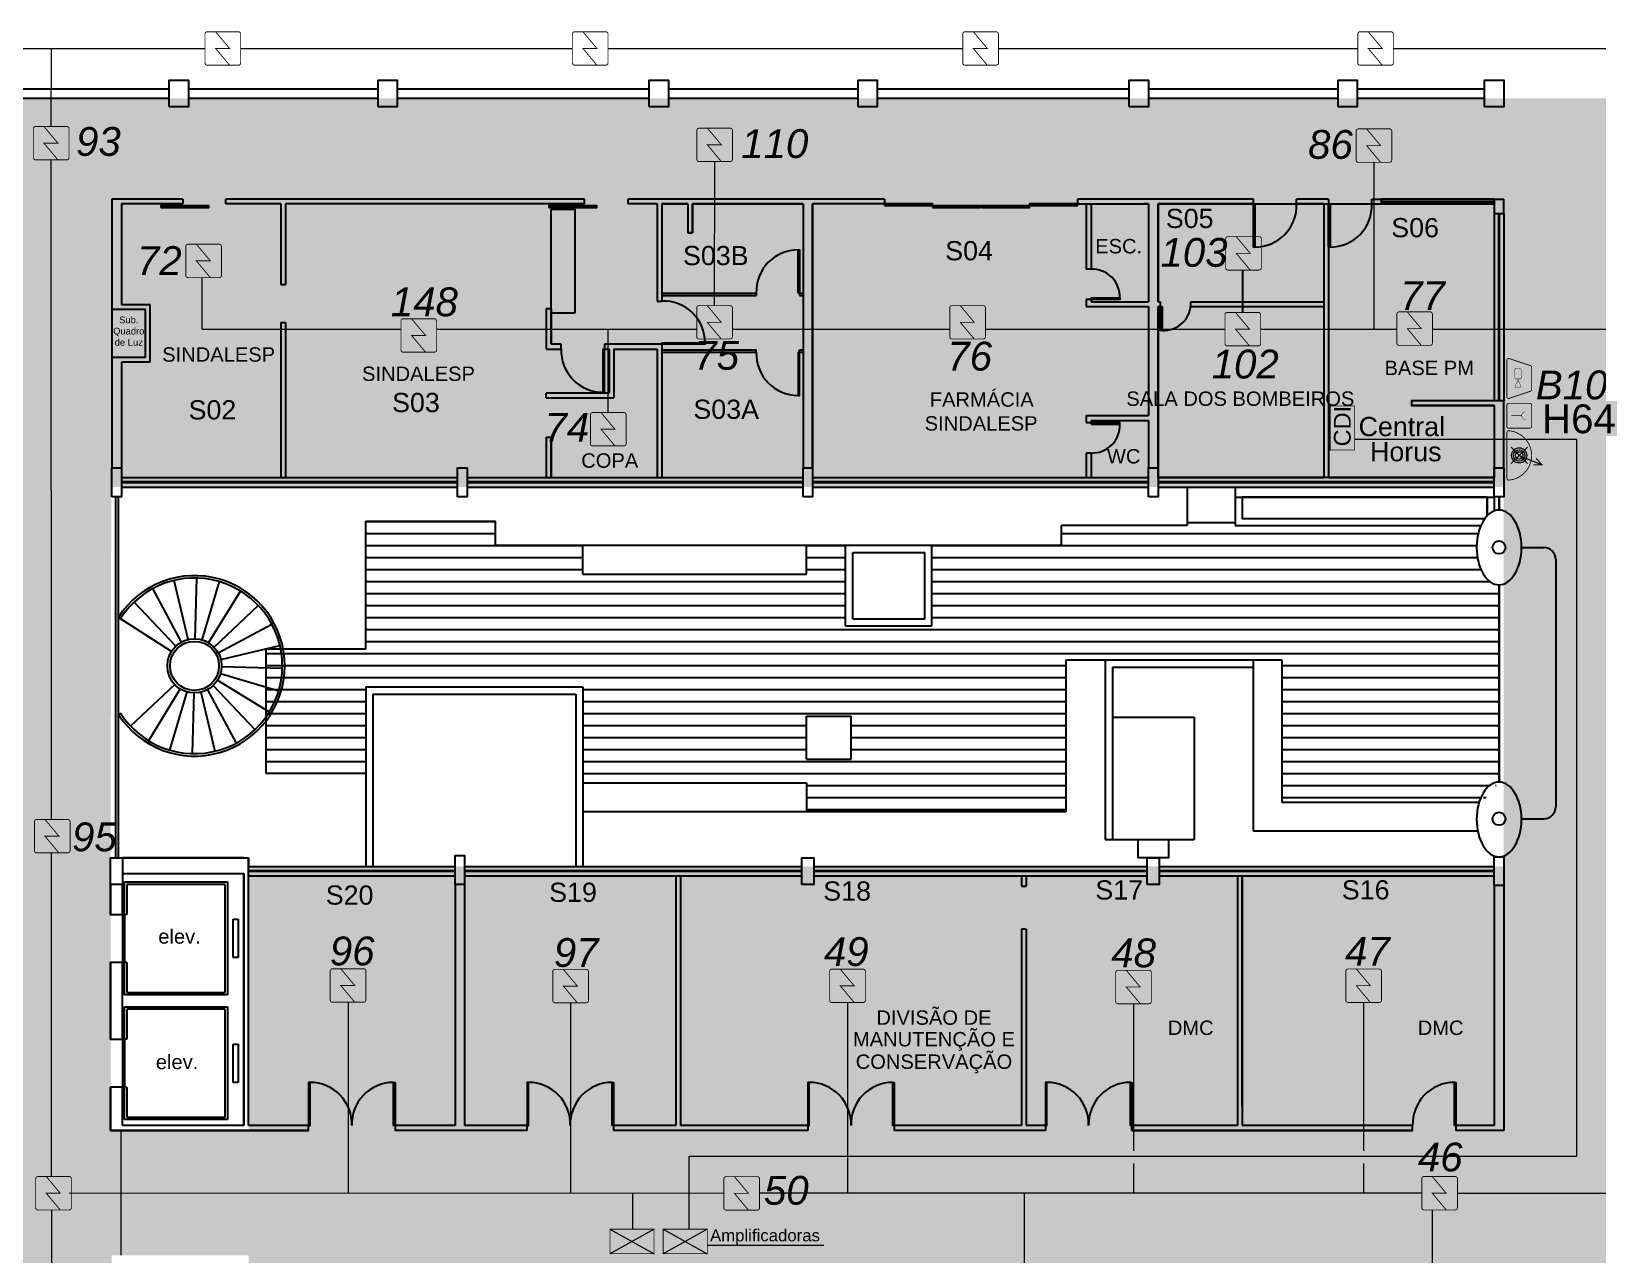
# Model space of a CAD drawing. Header units: metres. Extents: x -331 to 2982, y 362 to 2539.
# Drawn here: x 771.33 to 803.97, y 518.77 to 544.25 of the extents above; entities that cross this region are included whole.
import ezdxf
from ezdxf.enums import TextEntityAlignment as Align

# ---------------------------------------------------------------- set-up
doc = ezdxf.new("R2010")
doc.units = ezdxf.units.M
doc.layers.get('0').update_dxf_attribs({"color": 251})
doc.layers.add('_corredores', color=251, linetype='Continuous', plot=False)
doc.layers.add('_salas', color=251, linetype='Continuous', plot=False)
for name, color, linetype in [('ALV', 251, 'Continuous'), ('CX', 251, 'Continuous'), ('DET. FUMAÇA', 1, 'Continuous'), ('Div', 251, 'Continuous'), ('Est', 251, 'Continuous'), ('Mob', 251, 'Continuous'), ('Pis', 251, 'Continuous'), ('SALAS NOVAS', 7, 'Continuous'), ('Texto_Salas', 251, 'Continuous'), ('vid', 251, 'Continuous'), ('vis', 251, 'Continuous')]:
    doc.layers.add(name, color=color, linetype=linetype)
doc.styles.add('DESTAQUE', font='arial.ttf', dxfattribs={"height": 0.4})
doc.styles.get("Standard").update_dxf_attribs({"font": 'arial.ttf', "height": 0.3})
doc.styles.add('X3G_ENTITY_141689E4', font='arial.ttf', dxfattribs={"height": 0.25})
doc.styles.add('X3G_ENTITY_142288AC', font='arial.ttf', dxfattribs={"height": 0.6})

# ---------------------------------------------------------------- blocks, each defined once
blk = doc.blocks.new('Detector de fumaça')
at = {"layer": 'DET. FUMAÇA', "linetype": 'Continuous', "lineweight": 15, "const_width": 0.0187}
blk.add_lwpolyline([(774.599, 539.816), (775.249, 539.816, -0.414214), (775.296, 539.769), (775.296, 539.167, -0.414214), (775.249, 539.12), (774.599, 539.12, -0.414214), (774.553, 539.167), (774.553, 539.769, -0.414214)], format="xyb", close=True, dxfattribs=at)
blk.add_lwpolyline([(774.773, 539.816), (775.064, 539.468), (774.773, 539.468), (775.064, 539.12)], dxfattribs=at)
blk = doc.blocks.new('WEW')
at = {"color": 1, "lineweight": 0, "true_color": 0xe60000}
for p, q in [((1781.244, 994.005), (1781.439, 994.482)), ((1781.439, 994.482), (1781.308, 994.36)), ((1781.439, 994.482), (1781.447, 994.302)), ((1781.075, 994.175), (1781.413, 993.836)), ((1781.413, 994.175), (1781.075, 993.836))]:
    blk.add_line(p, q, dxfattribs=at)
at = {"color": 1, "true_color": 0xe60000, "const_width": 0.0172}
for points in [[(1779.259, 993.747), (1780.023, 993.747, 0.511918), (1780.056, 993.793), (1779.907, 994.24, 0.322823), (1779.874, 994.263), (1779.408, 994.263, 0.322823), (1779.375, 994.24), (1779.226, 993.793, 0.511918)], [(1780.193, 994.263), (1780.641, 994.263, -0.414214), (1780.675, 994.229), (1780.675, 993.782, -0.414214), (1780.641, 993.747), (1780.193, 993.747, -0.414214), (1780.159, 993.782), (1780.159, 994.229, -0.414214)], [(1780.764, 993.748), (1781.724, 993.748, 0.435311), (1781.759, 993.784, 0.930949), (1780.73, 993.784, 0.435311)]]:
    blk.add_lwpolyline(points, format="xyb", close=True, dxfattribs=at)
at = {"color": 1, "true_color": 0xe60000, "const_width": 0.0086}
for points in [[(1779.463, 994.06), (1779.617, 994.06), (1779.652, 994.026), (1779.652, 993.936), (1779.617, 993.902), (1779.463, 993.902), (1779.428, 993.936), (1779.428, 994.026)], [(1779.832, 993.936), (1779.832, 994.026), (1779.802, 994.044), (1779.679, 993.981), (1779.802, 993.918)]]:
    blk.add_lwpolyline(points, close=True, dxfattribs=at)
for points in [[(1780.336, 994.135), (1780.338, 994.117), (1780.344, 994.099), (1780.351, 994.088), (1780.365, 994.073), (1780.373, 994.067), (1780.386, 994.06), (1780.397, 994.057), (1780.413, 994.055), (1780.421, 994.055), (1780.431, 994.056), (1780.45, 994.062), (1780.464, 994.07), (1780.477, 994.082), (1780.488, 994.096), (1780.494, 994.11), (1780.497, 994.122), (1780.498, 994.13), (1780.498, 994.136)], [(1780.417, 993.837), (1780.417, 994.055)]]:
    blk.add_lwpolyline(points, dxfattribs=at)
at = {"color": 1, "lineweight": 0, "true_color": 0xe60000}
for radius in [0.158, 0.119, 0.0774]:
    blk.add_circle((1781.244, 994.005), radius, dxfattribs=at)

msp = doc.modelspace()

# ---------------------------------------------------------------- hatches: boundary and pattern name
at = {"layer": '_corredores', "transparency": 33554508}
h = msp.add_hatch(color=256, dxfattribs=at)
h.dxf.hatch_style = 1
h.paths.add_polyline_path([(854.159, 542.856), (842.384, 542.856), (842.384, 540.756), (852.409, 540.756), (852.409, 521.406), (848.359, 521.406), (847.259, 526.931), (845.259, 526.931), (845.259, 521.356), (809.009, 521.356), (809.009, 540.756), (822.22, 540.756), (822.22, 542.856), (770.404, 542.856), (768.809, 542.931), (768.809, 540.556), (770.504, 540.556), (770.504, 526.646), (768.274, 526.646), (768.274, 525.646), (769.399, 525.646), (769.399, 519.846), (768.274, 519.846), (768.274, 518.756), (770.509, 518.756), (770.509, 518.556), (770.509, 510.381), (770.509, 504.956), (767.991, 504.956), (767.991, 502.406), (768.091, 502.406), (768.091, 502.256), (760.804, 502.256), (760.804, 518.556), (759.004, 518.556), (759.004, 502.343), (756.304, 502.343), (756.304, 502.526), (754.454, 502.526), (754.454, 499.256), (756.554, 499.256), (756.554, 499.756), (801.957, 499.756), (801.957, 494.706), (802.257, 494.706), (802.257, 494.056), (801.957, 494.056), (801.957, 489.034), (797.559, 489.034), (797.559, 485.931), (798.959, 485.931), (798.959, 486.531), (802.034, 486.531), (802.034, 486.306), (803.983, 486.306), (803.983, 494.656), (816.416, 494.656), (816.416, 491.706), (814.609, 491.706), (814.609, 489.906), (818.009, 489.906), (818.009, 491.706), (824.559, 491.706), (824.559, 492.606), (823.409, 492.606), (823.409, 499.956), (842.959, 499.956), (842.959, 498.656), (844.912, 498.656), (844.912, 499.956), (852.509, 499.956), (852.509, 494.406), (854.159, 494.406)])
h.paths.add_polyline_path([(809.009, 518.756), (842.959, 518.756), (842.959, 502.256), (830.609, 502.256), (830.609, 502.356), (823.109, 502.356), (823.109, 502.956), (814.779, 502.956), (814.779, 504.162), (810.639, 504.162), (810.639, 502.956), (809.009, 502.956)], flags=16)
h.paths.add_polyline_path([(802.012, 502.256), (773.009, 502.256), (769.691, 502.256), (769.691, 502.406), (770.134, 502.406), (770.134, 502.556), (773.009, 502.556), (773.009, 518.756), (775.859, 518.756), (795.009, 518.756), (795.009, 515.106), (799.059, 515.106), (799.059, 516.906), (797.859, 516.906), (797.859, 518.756), (802.012, 518.756)], flags=16)
h.paths.add_polyline_path([(802.012, 521.356), (773.012, 521.356), (772.984, 521.356), (772.984, 526.856), (773.012, 540.756), (802.012, 540.756)], flags=16)
h.paths.add_polyline_path([(844.809, 518.556), (844.809, 518.756), (847.259, 518.756), (847.259, 518.08), (852.209, 518.08), (852.209, 518.756), (852.259, 519.237), (852.409, 519.237), (852.409, 502.256), (844.959, 502.256), (844.979, 518.556)], flags=16)
at = {"layer": '_salas', "transparency": 33554559}
h = msp.add_hatch(color=256, dxfattribs=at)
h.dxf.hatch_style = 1
h.paths.add_polyline_path([(773.012, 540.756), (773.012, 534.756), (802.012, 534.756), (802.012, 540.756)])
h.paths.add_polyline_path([(809.009, 540.756), (809.009, 534.756), (845.259, 534.756), (845.259, 526.931), (847.259, 526.931), (848.359, 521.406), (852.409, 521.406), (852.409, 540.756)])
h.paths.add_polyline_path([(775.859, 526.856), (775.859, 521.356), (802.012, 521.356), (802.012, 526.856)])
h.paths.add_polyline_path([(809.009, 526.856), (809.009, 521.356), (839.659, 521.356), (839.659, 526.856)])
h.paths.add_polyline_path([(802.012, 502.256), (802.012, 518.756), (797.859, 518.756), (797.859, 516.906), (799.059, 516.906), (799.059, 515.106), (795.009, 515.106), (795.009, 518.756), (775.859, 518.756), (775.859, 514.056), (773.009, 514.056), (773.009, 502.256)])
h.paths.add_polyline_path([(830.609, 502.356), (842.959, 502.256), (842.959, 518.756), (809.009, 518.756), (809.009, 502.956), (810.639, 502.956), (810.639, 504.162), (814.779, 504.162), (814.779, 502.956), (823.109, 502.956), (823.109, 502.356)])
h.paths.add_polyline_path([(852.409, 518.08), (847.259, 518.08), (847.259, 518.756), (844.979, 518.756), (844.959, 502.256), (852.409, 502.256)])
at = {"layer": 'Pis', "ltscale": 8}
h = msp.add_hatch(dxfattribs=at)
h.set_pattern_fill('LINE', color=251, scale=0.0788, style=0)
h.set_pattern_definition([(3e-10, (1868.72546, 1458.74487), (-1e-12, 0.25019), [])])
edge = h.paths.add_edge_path()
edge.add_line((792.887, 531.156), (797.389, 531.156))
edge.add_line((797.389, 531.156), (797.389, 528.196))
edge.add_line((797.389, 528.196), (801.498, 528.196))
edge.add_ellipse((801.912, 527.834), major_axis=(0, 0.778), ratio=0.601357, start_angle=0, end_angle=62.2588, ccw=False)
edge.add_line((801.912, 528.612), (801.912, 532.721))
edge.add_ellipse((801.912, 533.499), major_axis=(0, 0.778), ratio=0.601357, start_angle=53.9396, end_angle=180, ccw=False)
edge.add_line((801.534, 533.956), (796.412, 533.956))
edge.add_line((796.412, 533.956), (796.412, 534.016))
edge.add_line((796.412, 534.016), (795.412, 534.016))
edge.add_line((795.412, 534.016), (795.412, 533.956))
edge.add_line((795.412, 533.956), (792.797, 533.956))
edge.add_line((792.797, 533.956), (792.797, 533.546))
edge.add_line((792.797, 533.546), (790.097, 533.546))
edge.add_line((790.097, 533.546), (790.097, 531.866))
edge.add_line((790.097, 531.866), (788.297, 531.866))
edge.add_line((788.297, 531.866), (788.297, 533.546))
edge.add_line((788.297, 533.546), (787.487, 533.546))
edge.add_line((787.487, 533.546), (787.487, 532.946))
edge.add_line((787.487, 532.946), (782.827, 532.946))
edge.add_line((782.827, 532.946), (782.827, 533.546))
edge.add_line((782.827, 533.546), (781.002, 533.546))
edge.add_line((781.002, 533.546), (781.002, 534.046))
edge.add_line((781.002, 534.046), (778.302, 534.046))
edge.add_line((778.302, 534.046), (778.302, 531.386))
edge.add_line((778.302, 531.386), (776.222, 531.386))
edge.add_line((776.222, 531.386), (776.222, 528.796))
edge.add_line((776.222, 528.796), (778.302, 528.796))
edge.add_line((778.302, 528.796), (778.302, 530.596))
edge.add_line((778.302, 530.596), (782.827, 530.596))
edge.add_line((782.827, 530.596), (782.827, 528.596))
edge.add_line((782.827, 528.596), (787.487, 528.596))
edge.add_line((787.487, 528.596), (787.487, 527.996))
edge.add_line((787.487, 527.996), (792.887, 527.996))
edge.add_line((792.887, 527.996), (792.887, 531.156))
h.paths.add_polyline_path([(788.417, 529.986), (788.417, 529.086), (787.487, 529.086), (787.487, 529.986)], flags=16)

# ---------------------------------------------------------------- linework, layer by layer
at = {"lineweight": 0}
for points in [[(794.812, 540.656), (801.812, 540.656), (801.812, 536.556), (800.087, 536.556), (800.087, 536.456), (801.812, 536.456), (801.812, 534.956), (794.812, 534.956), (794.812, 538.516)], [(794.812, 538.616), (794.812, 540.656)]]:
    msp.add_lwpolyline(points, dxfattribs=at)
for points in [[(794.812, 540.656), (801.812, 540.656), (801.812, 536.556), (800.087, 536.556), (800.087, 536.456), (801.812, 536.456), (801.812, 534.956), (794.812, 534.956), (794.812, 538.516)], [(794.812, 538.616), (794.812, 540.656)]]:
    msp.add_lwpolyline(points)
at = {"layer": 'ALV', "color": 251}
for p, q in [((770.504, 543.056), (774.209, 543.056)), ((774.609, 543.056), (778.559, 543.056)), ((778.959, 543.056), (784.209, 543.056)), ((784.609, 543.056), (788.559, 543.056)), ((788.959, 543.056), (794.209, 543.056)), ((794.609, 543.056), (798.559, 543.056)), ((798.959, 543.056), (801.612, 543.056)), ((770.504, 542.856), (774.209, 542.856)), ((774.609, 542.856), (778.559, 542.856)), ((778.959, 542.856), (784.209, 542.856)), ((784.609, 542.856), (788.559, 542.856)), ((788.959, 542.856), (794.209, 542.856)), ((794.609, 542.856), (796.437, 542.856)), ((794.609, 542.856), (798.559, 542.856)), ((798.959, 542.856), (801.612, 542.856)), ((774.487, 540.756), (773.012, 540.756)), ((773.012, 540.756), (773.012, 535.156)), ((774.487, 540.756), (774.487, 540.656)), ((782.862, 540.756), (775.387, 540.756)), ((775.387, 540.656), (775.387, 540.756)), ((782.862, 540.756), (775.387, 540.756)), ((782.862, 540.656), (782.862, 540.756)), ((782.862, 540.656), (782.862, 540.756)), ((789.112, 540.756), (783.762, 540.756)), ((784.062, 540.756), (783.762, 540.756)), ((783.762, 540.756), (783.762, 540.656)), ((783.962, 540.756), (783.762, 540.756)), ((783.762, 540.756), (783.762, 540.656)), ((787.412, 540.756), (783.962, 540.756)), ((789.112, 540.756), (789.112, 540.656)), ((796.437, 540.756), (793.132, 540.756)), ((796.794, 540.756), (793.132, 540.756)), ((796.794, 540.756), (793.132, 540.756)), ((796.794, 540.756), (793.132, 540.756)), ((796.794, 540.756), (793.132, 540.756)), ((793.132, 540.756), (793.132, 540.656)), ((796.794, 540.656), (796.794, 540.756)), ((796.794, 540.656), (796.794, 540.756)), ((796.794, 540.656), (796.794, 540.756)), ((796.794, 540.656), (796.794, 540.756)), ((798.362, 540.756), (797.694, 540.756)), ((797.694, 540.656), (797.694, 540.756)), ((798.362, 540.756), (798.362, 534.956)), ((799.262, 540.656), (799.262, 540.756)), ((799.262, 540.756), (799.462, 540.756)), ((799.462, 540.656), (799.462, 540.756)), ((801.812, 540.756), (801.812, 540.456)), ((801.812, 540.756), (802.012, 540.756)), ((802.012, 540.456), (802.012, 540.756)), ((774.487, 540.656), (773.212, 540.656)), ((773.212, 540.656), (773.212, 538.556)), ((776.532, 540.656), (775.387, 540.656)), ((776.532, 540.656), (776.532, 538.976)), ((776.632, 540.656), (776.632, 538.976)), ((782.862, 540.656), (776.632, 540.656)), ((784.372, 540.656), (783.762, 540.656)), ((784.372, 540.656), (784.372, 538.633)), ((785.012, 540.656), (784.472, 540.656)), ((784.472, 540.656), (785.012, 540.656)), ((784.472, 540.656), (784.472, 538.633)), ((785.012, 540.656), (784.962, 540.656)), ((785.012, 540.656), (785.012, 540.056)), ((785.012, 540.656), (785.012, 540.056)), ((787.412, 540.656), (785.112, 540.656)), ((785.112, 540.656), (785.112, 540.056)), ((785.112, 540.656), (787.412, 540.656)), ((785.112, 540.056), (785.112, 540.656)), ((787.412, 540.656), (787.412, 535.156)), ((787.412, 540.656), (787.412, 535.156)), ((787.612, 540.656), (787.612, 535.156)), ((789.112, 540.656), (787.612, 540.656)), ((787.612, 535.156), (787.612, 540.656)), ((793.132, 540.656), (794.612, 540.656)), ((793.312, 540.656), (793.312, 539.296)), ((793.412, 540.656), (793.412, 539.296)), ((794.612, 540.656), (794.512, 540.656)), ((794.512, 540.656), (794.612, 540.656)), ((794.512, 540.656), (794.612, 540.656)), ((794.612, 540.656), (794.612, 538.616)), ((794.612, 540.656), (794.612, 538.616)), ((794.612, 540.656), (794.612, 538.616)), ((794.612, 540.656), (794.612, 538.616)), ((794.812, 540.656), (794.812, 538.616)), ((796.794, 540.656), (794.812, 540.656)), ((794.812, 540.656), (796.794, 540.656)), ((794.812, 540.656), (796.794, 540.656)), ((794.812, 540.656), (796.794, 540.656)), ((794.812, 538.616), (794.812, 540.656)), ((794.812, 538.616), (794.812, 540.656)), ((794.812, 538.616), (794.812, 540.656)), ((798.262, 540.656), (797.694, 540.656)), ((798.262, 540.656), (798.262, 534.956)), ((799.262, 540.656), (799.462, 540.656)), ((801.812, 540.456), (802.012, 540.456)), ((785.112, 540.056), (785.012, 540.056)), ((785.012, 540.056), (785.112, 540.056)), ((793.412, 539.296), (793.312, 539.296)), ((776.532, 538.976), (776.632, 538.976)), ((773.712, 538.456), (773.012, 538.456)), ((773.812, 538.556), (773.212, 538.556)), ((773.712, 537.456), (773.712, 538.456)), ((773.812, 537.356), (773.812, 538.556)), ((782.162, 538.473), (782.062, 538.473)), ((782.162, 538.473), (782.062, 538.473)), ((782.062, 538.473), (782.062, 537.633)), ((782.162, 538.473), (782.162, 537.733)), ((782.162, 537.733), (782.162, 538.473)), ((784.372, 538.633), (784.472, 538.633)), ((793.312, 538.666), (793.312, 538.516)), ((793.412, 538.666), (793.312, 538.666)), ((793.312, 538.516), (794.612, 538.516)), ((793.412, 538.666), (793.412, 538.616)), ((793.412, 538.616), (794.612, 538.616)), ((794.612, 538.516), (794.612, 536.246)), ((794.812, 538.616), (794.862, 538.616)), ((794.812, 538.616), (794.862, 538.616)), ((794.812, 535.156), (794.812, 538.516)), ((794.812, 535.156), (794.812, 538.516)), ((794.812, 535.156), (794.812, 538.516)), ((794.812, 538.516), (794.892, 538.516)), ((794.812, 538.516), (794.812, 535.156)), ((795.487, 538.516), (798.262, 538.516)), ((795.492, 538.616), (798.262, 538.616)), ((776.532, 538.186), (776.532, 534.956)), ((776.532, 538.186), (776.632, 538.186)), ((776.632, 538.186), (776.632, 534.956)), ((782.062, 537.633), (782.372, 537.633)), ((782.372, 537.733), (782.162, 537.733)), ((782.162, 537.633), (782.372, 537.633)), ((782.372, 537.619), (782.372, 537.733)), ((782.372, 537.619), (782.372, 537.719)), ((783.272, 537.733), (783.272, 537.633)), ((783.372, 537.733), (783.272, 537.733)), ((783.272, 537.733), (783.272, 537.633)), ((784.472, 537.733), (783.272, 537.733)), ((783.272, 537.633), (783.372, 537.633)), ((783.272, 537.633), (783.372, 537.633)), ((783.272, 537.633), (783.372, 537.633)), ((783.372, 537.633), (783.372, 536.716)), ((783.472, 537.633), (784.372, 537.633)), ((783.472, 537.633), (783.472, 536.616)), ((784.372, 537.633), (784.372, 534.956)), ((784.472, 537.733), (784.472, 534.956)), ((773.712, 537.456), (773.012, 537.456)), ((773.212, 537.356), (773.212, 535.156)), ((773.812, 537.356), (773.212, 537.356)), ((783.372, 536.716), (782.062, 536.716)), ((782.062, 536.616), (782.062, 536.716)), ((782.062, 536.616), (783.472, 536.616)), ((802.012, 536.556), (800.087, 536.556)), ((800.087, 536.556), (800.087, 536.456)), ((802.012, 535.156), (802.012, 536.556)), ((793.312, 536.246), (794.612, 536.246)), ((793.312, 536.246), (793.312, 536.096)), ((801.812, 536.456), (800.087, 536.456)), ((801.812, 536.456), (801.812, 535.156)), ((793.412, 536.096), (793.312, 536.096)), ((793.412, 536.146), (794.612, 536.146)), ((793.412, 536.146), (793.412, 536.096)), ((794.612, 536.146), (794.612, 535.156)), ((782.062, 535.8), (782.062, 534.956)), ((782.062, 535.8), (782.062, 534.956)), ((782.062, 535.8), (782.162, 535.8)), ((782.162, 535.8), (782.162, 534.956)), ((782.162, 534.956), (782.162, 535.8)), ((793.312, 535.466), (793.312, 534.956)), ((793.412, 535.466), (793.312, 535.466)), ((793.412, 535.466), (793.412, 534.956)), ((798.362, 534.956), (798.262, 534.956)), ((773.122, 527.031), (775.859, 527.031)), ((773.234, 527.031), (775.859, 527.031)), ((775.759, 527.031), (773.234, 527.031)), ((775.859, 521.456), (775.859, 527.031)), ((775.859, 527.031), (775.859, 526.856)), ((775.859, 521.456), (775.859, 527.031)), ((773.234, 526.706), (775.759, 526.706)), ((773.234, 526.706), (775.759, 526.706)), ((775.759, 521.456), (775.759, 526.706)), ((775.759, 526.706), (775.759, 521.456)), ((775.859, 526.856), (780.162, 526.856)), ((780.362, 526.856), (787.384, 526.856)), ((787.634, 526.856), (794.584, 526.856)), ((794.834, 526.856), (801.812, 526.856)), ((772.984, 525.856), (772.984, 526.481)), ((773.234, 525.856), (773.234, 526.481)), ((780.162, 526.481), (780.162, 521.456)), ((780.362, 526.481), (780.362, 521.456)), ((784.762, 526.656), (784.762, 521.456)), ((784.862, 526.656), (784.862, 521.456)), ((791.962, 526.656), (791.962, 526.446)), ((791.962, 526.446), (792.062, 526.446)), ((792.062, 526.656), (792.062, 526.446)), ((796.462, 526.656), (796.462, 521.456)), ((796.462, 526.656), (796.462, 521.456)), ((796.562, 526.656), (796.562, 521.456)), ((796.562, 521.856), (796.562, 526.656)), ((801.812, 526.481), (801.812, 521.456)), ((802.012, 526.481), (802.012, 521.356)), ((772.984, 525.856), (773.234, 525.856)), ((791.962, 525.546), (791.962, 521.456)), ((792.062, 525.546), (791.962, 525.546)), ((792.062, 525.546), (792.062, 521.456)), ((772.984, 523.256), (772.984, 524.856)), ((773.234, 524.856), (772.984, 524.856)), ((773.234, 523.256), (773.234, 524.856)), ((772.984, 523.256), (773.234, 523.256)), ((772.984, 521.356), (772.984, 522.256)), ((773.234, 522.256), (772.984, 522.256)), ((773.234, 522.256), (772.984, 522.256)), ((772.984, 522.256), (772.984, 521.356)), ((773.234, 521.456), (773.234, 522.256)), ((773.234, 521.456), (773.234, 522.256)), ((776.259, 521.356), (772.984, 521.356)), ((772.984, 521.356), (776.259, 521.356)), ((775.759, 521.456), (773.234, 521.456)), ((775.759, 521.456), (773.234, 521.456)), ((777.111, 521.456), (775.859, 521.456)), ((777.111, 521.456), (775.859, 521.456)), ((777.111, 521.356), (776.259, 521.356)), ((776.259, 521.356), (777.111, 521.356)), ((777.111, 521.356), (777.111, 521.456)), ((777.111, 521.356), (777.111, 521.456)), ((778.911, 521.456), (778.911, 521.356)), ((780.162, 521.456), (778.911, 521.456)), ((781.662, 521.356), (778.911, 521.356)), ((781.662, 521.456), (780.362, 521.456)), ((781.662, 521.356), (781.662, 521.456)), ((783.462, 521.456), (783.462, 521.356)), ((784.762, 521.456), (783.462, 521.456)), ((787.512, 521.356), (783.462, 521.356)), ((787.512, 521.456), (784.862, 521.456)), ((787.512, 521.456), (787.512, 521.356)), ((791.962, 521.456), (789.312, 521.456)), ((789.312, 521.456), (789.312, 521.356)), ((792.462, 521.356), (789.312, 521.356)), ((792.462, 521.456), (792.062, 521.456)), ((792.462, 521.456), (792.462, 521.356)), ((796.462, 521.456), (794.262, 521.456)), ((794.262, 521.356), (794.262, 521.456)), ((796.462, 521.456), (794.262, 521.456)), ((794.262, 521.456), (794.262, 521.356)), ((800.112, 521.356), (794.262, 521.356)), ((794.262, 521.356), (800.112, 521.356)), ((800.112, 521.456), (796.562, 521.456)), ((798.562, 521.456), (796.562, 521.456)), ((800.112, 521.456), (796.562, 521.456)), ((800.112, 521.356), (800.112, 521.456)), ((800.112, 521.356), (800.112, 521.456)), ((801.012, 521.456), (801.012, 521.356)), ((801.812, 521.456), (801.012, 521.456)), ((802.012, 521.356), (801.012, 521.356))]:
    msp.add_line(p, q, dxfattribs=at)
for points in [[(773.234, 526.481), (772.984, 526.481), (772.984, 525.856), (773.234, 525.856)], [(773.234, 524.856), (772.984, 524.856), (772.984, 523.256), (773.234, 523.256)]]:
    msp.add_lwpolyline(points, close=True, dxfattribs=at)
msp.add_arc((774.517, 540.627), 0.871, 1.942, 2.3921, dxfattribs=at)
at = {"layer": 'CX', "ltscale": 8}
for points in [[(796.794, 540.656), (796.824, 540.656), (796.824, 539.756), (796.794, 539.756)], [(798.362, 540.656), (798.392, 540.656), (798.392, 539.756), (798.362, 539.756)], [(777.111, 521.456), (777.141, 521.456), (777.141, 522.356), (777.111, 522.356)], [(778.911, 521.456), (778.881, 521.456), (778.881, 522.356), (778.911, 522.356)], [(781.662, 521.456), (781.692, 521.456), (781.692, 522.356), (781.662, 522.356)], [(783.462, 521.456), (783.432, 521.456), (783.432, 522.356), (783.462, 522.356)], [(787.512, 521.456), (787.542, 521.456), (787.542, 522.356), (787.512, 522.356)], [(789.312, 521.456), (789.282, 521.456), (789.282, 522.356), (789.312, 522.356)], [(792.462, 521.456), (792.492, 521.456), (792.492, 522.356), (792.462, 522.356)], [(794.262, 521.456), (794.232, 521.456), (794.232, 522.356), (794.262, 522.356)], [(801.012, 521.456), (800.982, 521.456), (800.982, 522.356), (801.012, 522.356)]]:
    msp.add_lwpolyline(points, close=True, dxfattribs=at)
at = {"layer": 'CX', "color": 251, "ltscale": 8}
for points in [[(793.412, 538.696), (794.012, 538.696), (794.012, 538.666), (793.412, 538.666)], [(783.242, 537.633), (783.242, 536.733), (783.272, 536.733), (783.272, 537.633)], [(784.472, 537.763), (785.372, 537.763), (785.372, 537.733), (784.472, 537.733)], [(793.412, 536.066), (794.012, 536.066), (794.012, 536.096), (793.412, 536.096)]]:
    msp.add_lwpolyline(points, close=True, dxfattribs=at)
msp.add_lwpolyline([(794.892, 538.516), (794.892, 538.016), (794.862, 538.016), (794.862, 538.616)], dxfattribs=at)
at = {"layer": 'CX', "ltscale": 8}
for centre, start, end in [((796.824, 540.627), 270, 1.942), ((798.392, 540.627), 270, 1.942), ((777.141, 521.486), 358.058, 90), ((778.881, 521.486), 90, 181.942), ((781.692, 521.486), 358.058, 90), ((783.432, 521.486), 90, 181.942), ((787.542, 521.486), 358.058, 90), ((789.282, 521.486), 90, 181.942), ((792.492, 521.486), 358.058, 90), ((794.232, 521.486), 90, 181.942), ((800.982, 521.486), 90, 181.942)]:
    msp.add_arc(centre, 0.871, start, end, dxfattribs=at)
at = {"layer": 'CX', "color": 251}
for centre, start, end in [((787.307, 538.828), 90, 181.942), ((787.307, 537.537), 178.058, 270)]:
    msp.add_arc(centre, 0.87, start, end, dxfattribs=at)
at = {"layer": 'CX', "color": 251, "ltscale": 8}
for centre, radius, start, end in [((793.435, 538.719), 0.578, 357.7467, 92.2533), ((784.502, 537.763), 0.87, 0, 91.942), ((794.915, 538.594), 0.578, 267.7467, 2.2533), ((783.242, 537.603), 0.87, 178.058, 270), ((793.435, 536.044), 0.578, 267.7467, 2.2533)]:
    msp.add_arc(centre, radius, start, end, dxfattribs=at)
at = {"layer": 'DET. FUMAÇA', "color": 150, "linetype": 'Continuous', "lineweight": 0}
msp.add_lwpolyline([(785.042, 519.299), (785.042, 520.82), (803.532, 520.82), (803.532, 535.75), (798.904, 535.75)], dxfattribs=at)
at = {"layer": 'Div', "color": 150, "linetype": 'Continuous', "lineweight": 0}
for p, q in [((771.747, 542.269), (771.752, 543.894)), ((771.752, 527.832), (771.747, 541.573)), ((785.568, 538.537), (785.571, 541.538)), ((799.305, 541.522), (799.305, 538.047)), ((774.893, 538.047), (779.035, 538.047)), ((779.778, 538.047), (785.196, 538.047)), ((783.353, 536.31), (783.353, 538.047)), ((785.94, 538.047), (790.468, 538.047)), ((791.211, 538.047), (796.201, 538.047)), ((796.944, 538.047), (799.781, 538.047)), ((800.524, 538.047), (801.996, 538.047)), ((801.996, 538.047), (805.541, 538.047)), ((771.752, 520.395), (771.752, 527.137)), ((785.761, 520.045), (772.119, 520.047)), ((800.302, 520.047), (786.504, 520.047))]:
    msp.add_line(p, q, dxfattribs=at)
at = {"layer": 'Div', "color": 150}
msp.add_line((796.573, 538.395), (796.573, 539.278), dxfattribs=at)
at = {"layer": 'Div', "linetype": 'Continuous', "lineweight": 0}
msp.add_line((773.209, 518.756), (773.209, 521.356), dxfattribs=at)
at = {"layer": 'Div', "color": 5, "linetype": 'Continuous', "lineweight": 0}
for p, q in [((783.389, 519.299), (784.307, 518.787)), ((784.307, 519.299), (783.389, 518.787)), ((784.498, 519.299), (785.416, 518.787)), ((785.416, 519.299), (784.498, 518.787)), ((787.842, 518.961), (785.416, 518.961))]:
    msp.add_line(p, q, dxfattribs=at)
at = {"layer": 'Div', "color": 150, "linetype": 'Continuous', "lineweight": 0}
for points in [[(765.601, 543.894), (774.953, 543.894)], [(775.696, 543.894), (782.606, 543.894)], [(783.349, 543.894), (790.739, 543.894)], [(791.482, 543.894), (798.967, 543.894)], [(799.71, 543.894), (802.605, 543.894)], [(802.605, 543.894), (804.481, 543.894)], [(774.893, 538.047), (774.893, 539.12)], [(777.933, 524.027), (777.933, 520.047)], [(782.569, 524.016), (782.569, 520.047)], [(788.338, 524.02), (788.338, 520.932)], [(794.298, 523.995), (794.298, 520.932)], [(799.091, 524.023), (799.091, 520.932)], [(788.338, 520.932), (788.338, 520.047)], [(794.298, 520.67), (794.298, 520.047)], [(799.091, 520.67), (799.091, 520.047)], [(783.864, 519.604), (783.864, 520.047)], [(792.029, 516.97), (792.029, 520.047)], [(801.045, 520.047), (802.002, 520.047)], [(802.002, 520.047), (806.155, 520.047)], [(771.752, 519.699), (771.747, 511.966)], [(783.864, 519.299), (783.864, 519.604)], [(800.525, 517.314), (800.525, 519.699)]]:
    msp.add_lwpolyline(points, dxfattribs=at)
at = {"layer": 'Div', "color": 152, "linetype": 'Continuous', "lineweight": 0, "const_width": 0.0168}
msp.add_lwpolyline([(798.393, 535.528), (798.393, 536.446), (798.904, 536.446), (798.904, 535.528)], close=True, dxfattribs=at)
at = {"layer": 'Div', "color": 182, "linetype": 'Continuous', "lineweight": 0, "const_width": 0.0168}
for points in [[(783.389, 519.299), (784.307, 519.299), (784.307, 518.787), (783.389, 518.787)], [(784.498, 519.299), (785.416, 519.299), (785.416, 518.787), (784.498, 518.787)]]:
    msp.add_lwpolyline(points, close=True, dxfattribs=at)
at = {"layer": 'Est', "color": 251}
for points in [[(774.209, 542.681), (774.209, 543.231), (774.609, 543.231), (774.609, 542.681)], [(778.559, 542.681), (778.559, 543.231), (778.959, 543.231), (778.959, 542.681)], [(784.209, 542.681), (784.209, 543.231), (784.609, 543.231), (784.609, 542.681)], [(788.559, 542.681), (788.559, 543.231), (788.959, 543.231), (788.959, 542.681)], [(794.209, 542.681), (794.209, 543.231), (794.609, 543.231), (794.609, 542.681)], [(798.559, 542.681), (798.559, 543.231), (798.959, 543.231), (798.959, 542.681)], [(801.612, 542.681), (801.612, 543.231), (802.012, 543.231), (802.012, 542.681)], [(773.012, 534.556), (773.012, 535.156), (773.212, 535.156), (773.212, 534.556)], [(780.212, 534.556), (780.212, 535.156), (780.412, 535.156), (780.412, 534.556)], [(787.412, 534.556), (787.412, 535.156), (787.612, 535.156), (787.612, 534.556)], [(794.612, 534.556), (794.612, 535.156), (794.812, 535.156), (794.812, 534.556)], [(801.812, 534.556), (801.812, 535.156), (802.012, 535.156), (802.012, 534.556)], [(772.984, 526.481), (772.984, 527.031), (773.234, 527.031), (773.234, 526.481)], [(780.162, 526.481), (780.162, 527.081), (780.362, 527.081), (780.362, 526.481)], [(787.384, 526.481), (787.384, 527.031), (787.634, 527.031), (787.634, 526.481)], [(794.584, 526.481), (794.584, 527.031), (794.834, 527.031), (794.834, 526.481)], [(801.812, 526.456), (801.812, 527.056), (802.012, 527.056), (802.012, 526.456)]]:
    msp.add_lwpolyline(points, close=True, dxfattribs=at)
at = {"layer": 'Mob', "color": 251}
for p, q in [((782.162, 538.386), (782.162, 540.548)), ((782.162, 540.548), (782.662, 540.548)), ((782.662, 538.386), (782.662, 540.548)), ((782.162, 538.386), (782.662, 538.386))]:
    msp.add_line(p, q, dxfattribs=at)
at = {"layer": 'Pis', "color": 251, "ltscale": 8}
for p, q in [((795.412, 534.756), (795.412, 533.956)), ((796.412, 534.756), (796.412, 533.956)), ((796.412, 534.546), (801.812, 534.546)), ((801.812, 534.546), (801.812, 534.258)), ((801.912, 534.276), (801.912, 534.556)), ((801.912, 534.556), (801.912, 534.276)), ((778.302, 534.046), (781.002, 534.046)), ((778.302, 531.386), (778.302, 534.046)), ((781.002, 533.546), (781.002, 534.046)), ((792.797, 533.546), (792.797, 533.956)), ((795.412, 533.956), (792.797, 533.956)), ((795.412, 534.016), (796.412, 534.016)), ((796.412, 533.956), (801.534, 533.956)), ((781.002, 533.546), (792.797, 533.546)), ((782.827, 532.946), (782.827, 533.546)), ((787.487, 532.946), (787.487, 533.546)), ((788.297, 531.866), (788.297, 533.546)), ((788.447, 533.396), (789.947, 533.396)), ((788.447, 532.016), (788.447, 533.396)), ((789.947, 532.016), (789.947, 533.396)), ((790.097, 531.866), (790.097, 533.546)), ((802.38, 533.499), (802.842, 533.499)), ((803.092, 533.249), (803.092, 528.094)), ((782.827, 532.946), (787.487, 532.946)), ((801.912, 528.612), (801.912, 532.721)), ((801.912, 532.721), (801.912, 528.612)), ((788.447, 532.016), (789.947, 532.016)), ((788.297, 531.866), (790.097, 531.866)), ((776.222, 531.386), (778.302, 531.386)), ((776.222, 531.386), (776.222, 528.796)), ((792.887, 531.156), (797.389, 531.156)), ((792.887, 531.156), (792.887, 527.996)), ((793.709, 531.156), (793.709, 527.417)), ((793.859, 531.006), (796.789, 531.006)), ((793.859, 531.006), (793.859, 527.417)), ((796.789, 531.156), (796.789, 527.596)), ((797.389, 531.156), (797.389, 528.196)), ((778.302, 530.596), (782.827, 530.596)), ((778.302, 530.596), (778.302, 526.856)), ((778.452, 530.446), (782.677, 530.446)), ((778.452, 530.446), (778.452, 526.856)), ((782.677, 530.446), (782.677, 526.856)), ((782.827, 530.596), (782.827, 526.856)), ((787.487, 529.986), (788.417, 529.986)), ((787.487, 529.086), (787.487, 529.986)), ((788.417, 529.086), (788.417, 529.986)), ((793.859, 529.967), (795.559, 529.967)), ((795.559, 529.967), (795.559, 527.417)), ((787.487, 529.086), (788.417, 529.086)), ((776.222, 528.796), (778.302, 528.796)), ((782.827, 528.596), (787.487, 528.596)), ((787.487, 528.596), (787.487, 527.996)), ((797.389, 528.196), (801.498, 528.196)), ((782.827, 527.996), (792.887, 527.996)), ((802.38, 527.847), (802.842, 527.847)), ((793.709, 527.417), (795.559, 527.417)), ((796.789, 527.596), (801.467, 527.596))]:
    msp.add_line(p, q, dxfattribs=at)
at = {"layer": 'Pis', "color": 251}
for p, q in [((796.562, 534.546), (796.562, 534.106)), ((801.662, 534.546), (801.662, 534.156)), ((796.562, 534.106), (801.62, 534.106)), ((774.464, 531.53), (773.862, 532.642)), ((774.601, 531.582), (774.308, 532.813)), ((774.748, 531.598), (774.783, 532.862)), ((774.894, 531.574), (775.255, 532.787)), ((775.028, 531.514), (775.691, 532.592)), ((774.344, 531.443), (773.475, 532.362)), ((775.143, 531.421), (776.062, 532.291)), ((774.251, 531.329), (773.147, 532.043)), ((775.229, 531.302), (776.342, 531.904)), ((775.282, 531.164), (776.513, 531.458)), ((775.297, 531.017), (776.562, 530.982)), ((774.322, 530.645), (773.403, 529.775)), ((775.121, 530.623), (775.99, 529.704)), ((775.214, 530.737), (776.292, 530.075)), ((775.274, 530.872), (776.487, 530.511)), ((774.437, 530.552), (773.774, 529.474)), ((774.571, 530.491), (774.21, 529.279)), ((774.717, 530.468), (774.682, 529.204)), ((774.864, 530.483), (775.157, 529.253)), ((775.001, 530.536), (775.604, 529.423)), ((773.274, 526.531), (775.424, 526.531)), ((773.274, 525.856), (773.274, 526.531)), ((775.374, 526.481), (773.324, 526.481)), ((773.324, 526.481), (773.324, 525.856)), ((775.374, 524.231), (775.374, 526.481)), ((775.424, 526.531), (775.424, 524.181)), ((773.234, 525.856), (773.234, 524.856)), ((773.324, 525.856), (773.274, 525.856)), ((773.274, 525.856), (773.274, 524.856)), ((775.542, 525.756), (775.642, 525.756)), ((775.542, 524.956), (775.542, 525.756)), ((775.642, 525.756), (775.642, 524.956)), ((773.324, 524.856), (773.274, 524.856)), ((773.274, 524.181), (773.274, 524.856)), ((773.324, 524.856), (773.324, 524.231)), ((775.642, 524.956), (775.542, 524.956)), ((775.424, 524.181), (773.274, 524.181)), ((773.324, 524.231), (775.374, 524.231)), ((773.274, 523.931), (775.424, 523.931)), ((773.274, 523.256), (773.274, 523.931)), ((775.374, 523.881), (773.324, 523.881)), ((773.324, 523.881), (773.324, 523.256)), ((775.374, 521.631), (775.374, 523.881)), ((775.424, 523.931), (775.424, 521.581)), ((773.234, 523.256), (773.234, 522.256)), ((773.274, 523.256), (773.274, 522.256)), ((773.324, 523.256), (773.274, 523.256)), ((775.542, 523.156), (775.642, 523.156)), ((775.542, 522.356), (775.542, 523.156)), ((775.642, 523.156), (775.642, 522.356)), ((773.274, 522.256), (773.324, 522.256)), ((773.274, 521.581), (773.274, 522.256)), ((773.324, 522.256), (773.324, 521.631)), ((775.642, 522.356), (775.542, 522.356)), ((775.424, 521.581), (773.274, 521.581)), ((773.324, 521.631), (775.374, 521.631))]:
    msp.add_line(p, q, dxfattribs=at)
at = {"layer": 'Pis', "color": 251, "ltscale": 8}
for points in [[(796.562, 534.546), (796.562, 534.106), (801.62, 534.106)], [(801.662, 534.156), (801.662, 534.546), (796.562, 534.546)]]:
    msp.add_lwpolyline(points, dxfattribs=at)
msp.add_lwpolyline([(794.393, 527.417), (795.025, 527.417), (795.025, 527.031), (794.393, 527.031)], close=True, dxfattribs=at)
for centre in [(801.912, 533.499), (801.912, 527.847)]:
    msp.add_circle(centre, 0.135, dxfattribs=at)
for centre, start, end in [((802.842, 533.249), 0, 90), ((802.842, 528.097), 270, 0)]:
    msp.add_arc(centre, 0.25, start, end, dxfattribs=at)
at = {"layer": 'vid', "color": 251, "ltscale": 8}
for p, q in [((799.462, 540.714), (801.812, 540.714)), ((799.462, 540.699), (801.812, 540.699)), ((801.905, 536.556), (801.905, 540.456)), ((801.92, 536.556), (801.92, 540.456))]:
    msp.add_line(p, q, dxfattribs=at)
at = {"layer": 'vid', "color": 251}
for p, q in [((784.472, 538.799), (786.437, 538.799)), ((786.437, 538.799), (786.437, 538.749)), ((787.337, 538.799), (787.412, 538.799)), ((787.337, 538.799), (787.337, 538.749)), ((784.472, 538.749), (786.437, 538.749)), ((787.337, 538.749), (787.412, 538.749)), ((784.472, 537.616), (786.437, 537.616)), ((784.472, 537.566), (786.437, 537.566)), ((786.437, 537.566), (786.437, 537.616)), ((787.337, 537.616), (787.412, 537.616)), ((787.337, 537.566), (787.337, 537.616)), ((787.337, 537.566), (787.412, 537.566)), ((780.212, 534.866), (773.212, 534.866)), ((787.412, 534.866), (780.412, 534.866)), ((794.612, 534.866), (787.612, 534.866)), ((801.812, 534.866), (794.812, 534.866)), ((773.097, 527.031), (773.097, 534.556)), ((773.147, 527.031), (773.147, 534.556)), ((780.212, 534.846), (773.212, 534.846)), ((787.412, 534.846), (780.412, 534.846)), ((794.612, 534.846), (787.612, 534.846)), ((801.812, 534.846), (794.812, 534.846)), ((780.162, 526.766), (775.859, 526.766)), ((780.162, 526.746), (775.859, 526.746)), ((787.384, 526.766), (780.362, 526.766)), ((787.384, 526.746), (780.362, 526.746)), ((794.584, 526.766), (787.634, 526.766)), ((794.584, 526.746), (787.634, 526.746)), ((801.812, 526.766), (794.834, 526.766)), ((801.812, 526.746), (794.834, 526.746))]:
    msp.add_line(p, q, dxfattribs=at)
at = {"layer": 'vid', "color": 251, "ltscale": 8}
for points in [[(774.029, 540.584), (775.029, 540.584), (775.029, 540.614), (774.029, 540.614)], [(782.119, 540.584), (783.119, 540.584), (783.119, 540.614), (782.119, 540.614)]]:
    msp.add_lwpolyline(points, close=True, dxfattribs=at)
at = {"layer": 'vid', "color": 251}
for points in [[(789.112, 540.626), (790.112, 540.626), (790.112, 540.656), (789.112, 540.656)], [(790.112, 540.584), (791.112, 540.584), (791.112, 540.614), (790.112, 540.614)], [(791.132, 540.584), (792.132, 540.584), (792.132, 540.614), (791.132, 540.614)], [(792.132, 540.626), (793.132, 540.626), (793.132, 540.656), (792.132, 540.656)], [(787.307, 538.799), (787.307, 539.699), (787.337, 539.699), (787.337, 538.799)], [(787.307, 537.566), (787.307, 536.666), (787.337, 536.666), (787.337, 537.566)]]:
    msp.add_lwpolyline(points, close=True, dxfattribs=at)
at = {"layer": 'vis', "color": 251}
for p, q in [((801.812, 540.756), (799.462, 540.756)), ((801.812, 540.656), (799.462, 540.656)), ((801.812, 540.456), (801.812, 536.556)), ((802.012, 540.456), (802.012, 536.556)), ((773.212, 534.956), (780.212, 534.956)), ((780.412, 534.956), (787.412, 534.956)), ((787.612, 534.956), (794.612, 534.956)), ((794.812, 534.956), (798.262, 534.956)), ((798.362, 534.956), (801.812, 534.956)), ((773.212, 534.756), (780.212, 534.756)), ((780.412, 534.756), (787.412, 534.756)), ((787.612, 534.756), (794.612, 534.756)), ((794.812, 534.756), (801.812, 534.756)), ((773.189, 530.05), (773.147, 530.022)), ((775.859, 526.856), (780.162, 526.856)), ((780.362, 526.856), (787.384, 526.856)), ((787.634, 526.856), (794.584, 526.856)), ((794.834, 526.856), (801.812, 526.856)), ((775.859, 526.656), (780.162, 526.656)), ((780.362, 526.656), (787.384, 526.656)), ((787.634, 526.656), (794.584, 526.656)), ((794.834, 526.656), (801.812, 526.656))]:
    msp.add_line(p, q, dxfattribs=at)
for radius in [0.565, 0.51]:
    msp.add_circle((774.733, 531.033), radius, dxfattribs=at)
for radius, start, end in [(1.88, 212.511, 147.489), (1.83, 212.4861, 147.5)]:
    msp.add_arc((774.733, 531.033), radius, start, end, dxfattribs=at)
at = {"layer": 'vis', "color": 251, "ltscale": 8, "extrusion": (0, 0, -1)}
for centre in [(801.912, 533.499), (801.912, 527.834)]:
    msp.add_ellipse(centre, major_axis=(0, 0.778), ratio=0.601357, dxfattribs=at)

# ---------------------------------------------------------------- block references
at = {"lineweight": 0, "rotation": 270}
msp.add_blockref('WEW', (-191.672, 2316.661), dxfattribs=at)
at = {"layer": 'DET. FUMAÇA', "linetype": 'Continuous', "lineweight": 0}
for p in [(0.4, 4.426), (8.053, 4.426), (16.186, 4.426), (24.415, 4.426), (-3.177, 2.453), (10.646, 2.418), (24.381, 2.402), (0, 0), (21.664, 0.158), (10.644, -1.279), (15.915, -1.279), (4.482, -1.552), (21.649, -1.421), (25.228, -1.41), (8.429, -3.506), (-3.155, -11.983), (3.008, -15.093), (7.645, -15.105), (13.414, -15.1), (19.373, -15.125), (24.166, -15.097), (-3.128, -19.421), (11.209, -19.423), (25.749, -19.421)]:
    msp.add_blockref('Detector de fumaça', p, dxfattribs=at)

# ---------------------------------------------------------------- texts
at = {"layer": 'Div', "color": 5, "linetype": 'Continuous', "lineweight": 0, "width": 13.3188, "attachment_point": 1}
for s, insert, char_height in [('{\\fArial|b0|i1|c0|p34;93}', (772.265, 542.257), 0.6), ('{\\fArial|b0|i1|c0|p34;110}', (786.124, 542.212), 0.6), ('{\\fArial|b0|i1|c0|p34;86}', (797.934, 542.195), 0.6), ('{\\fArial|b0|i1|c0|p34;72}', (773.535, 539.775), 0.6), ('{\\fArial|b0|i1|c0|p34;103}', (794.858, 539.946), 0.6), ('{\\fArial|b0|i1|c0|p34;148}', (778.824, 538.916), 0.6), ('{\\fArial|b0|i1|c0|p34;77}', (799.853, 539.046), 0.6), ('{\\fArial|b0|i1|c0|p34;75}', (785.145, 537.801), 0.6), ('{\\fArial|b0|i1|c0|p34;76}', (790.418, 537.784), 0.6), ('{\\fArial|b0|i1|c0|p34;102}', (795.925, 537.62), 0.6), ('{\\fArial|b0|i1|c0|p34;74}', (782.024, 536.3), 0.6), ('{\\fArial|b0|i1|c0|p34;\\H3x;95}', (772.182, 527.771), 0.2), ('{\\fArial|b0|i1|c0|p34;96}', (777.553, 525.394), 0.6), ('{\\fArial|b0|i1|c0|p34;97}', (782.22, 525.362), 0.6), ('{\\fArial|b0|i1|c0|p34;49}', (787.846, 525.381), 0.6), ('{\\fArial|b0|i1|c0|p34;48}', (793.834, 525.354), 0.6), ('{\\fArial|b0|i1|c0|p34;47}', (798.703, 525.387), 0.6), ('{\\fArial|b0|i1|c0|p34;46}', (800.221, 521.102), 0.6), ('{\\fArial|b0|i1|c0|p34;50}', (786.596, 520.408), 0.6)]:
    msp.add_mtext(s, dxfattribs=dict(at, insert=insert, char_height=char_height))
at = {"layer": 'Div', "color": 6, "linetype": 'Continuous', "lineweight": 0, "true_color": 0xff00ff, "insert": (802.679, 537.185), "char_height": 0.6, "width": 13.3188, "attachment_point": 1}
msp.add_mtext('{\\fArial|b0|i1|c0|p34;\\C6;B108}', dxfattribs=at)
at = {"layer": 'Div', "color": 6, "linetype": 'Continuous', "lineweight": 0, "insert": (798.471, 535.605), "char_height": 0.3511, "attachment_point": 1, "rotation": 90}
msp.add_mtext_dynamic_manual_height_columns('CDI', width=1.97864, gutter_width=1.755, heights=[0], dxfattribs=at)
at = {"layer": 'Div', "color": 6, "linetype": 'Continuous', "lineweight": 0, "char_height": 0.4, "attachment_point": 1}
for s, insert in [('Central ', (798.986, 536.218)), ('Horus', (799.224, 535.695))]:
    msp.add_mtext_dynamic_manual_height_columns(s, width=13.3188, gutter_width=2.5, heights=[0], dxfattribs=dict(at, insert=insert))
at = {"layer": 'Div', "color": 96, "linetype": 'Continuous', "lineweight": 0, "true_color": 0x008000, "insert": (802.808, 536.479), "char_height": 0.6, "width": 13.3188, "attachment_point": 1, "style": 'X3G_ENTITY_142288AC'}
msp.add_mtext('H64', dxfattribs=at)
at = {"layer": 'Div', "color": 6, "linetype": 'Continuous', "lineweight": 0, "insert": (785.474, 519.295), "char_height": 0.25, "attachment_point": 1, "style": 'X3G_ENTITY_141689E4'}
msp.add_mtext_dynamic_manual_height_columns('Amplificadoras', width=13.3188, gutter_width=2.5, heights=[0], dxfattribs=at)
at = {"layer": 'SALAS NOVAS', "color": 251, "style": 'DESTAQUE'}
for s, p in [('S05', (795.467, 540.154)), ('S06', (800.164, 539.961)), ('S03B', (785.594, 539.38)), ('S04', (790.871, 539.481)), ('S02', (775.107, 536.166)), ('S03', (779.347, 536.319)), ('S03A', (785.811, 536.178)), ('S20', (777.965, 526.059)), ('S19', (782.619, 526.116)), ('S18', (788.33, 526.143)), ('S17', (793.999, 526.165)), ('S16', (799.134, 526.168))]:
    msp.add_text(s, height=0.4, dxfattribs=at).set_placement(p, align=Align.CENTER)
at = {"layer": 'Texto_Salas', "color": 251, "style": 'DESTAQUE'}
for s, p in [('SINDALESP', (775.237, 537.369)), ('SINDALESP', (779.4, 536.968)), ('FARMÁCIA', (791.135, 536.432)), ('SINDALESP', (791.122, 535.934)), ('DIVISÃO DE', (790.139, 523.556)), ('MANUTENÇÃO E', (790.139, 523.106)), ('DMC', (795.489, 523.344)), ('DMC', (800.695, 523.344)), ('CONSERVAÇÃO', (790.139, 522.638))]:
    msp.add_text(s, height=0.3, dxfattribs=at).set_placement(p, align=Align.CENTER)
for s, p in [('COPA', (782.791, 535.16)), ('elev.', (773.979, 525.246)), ('elev.', (773.928, 522.632))]:
    msp.add_text(s, height=0.3, dxfattribs=at).set_placement(p)
for s, insert, char_height, width, attachment_point in [('ESC. ', (793.988, 539.621), 0.3, 2.2626, 8), ('Sub.\\PQuadro\\Pde Luz ', (773.364, 537.701), 0.14, 2.2626, 8), ('{BASE PM}', (800.458, 537.39), 0.3, 4.51157, 2), ('SALA DOS BOMBEIROS', (796.522, 536.749), 0.3, 4.51157, 2), ('WC ', (794.092, 535.245), 0.3, 2.2626, 8)]:
    msp.add_mtext(s, dxfattribs=dict(at, insert=insert, char_height=char_height, width=width, attachment_point=attachment_point))

doc.saveas('drawing.dxf')
